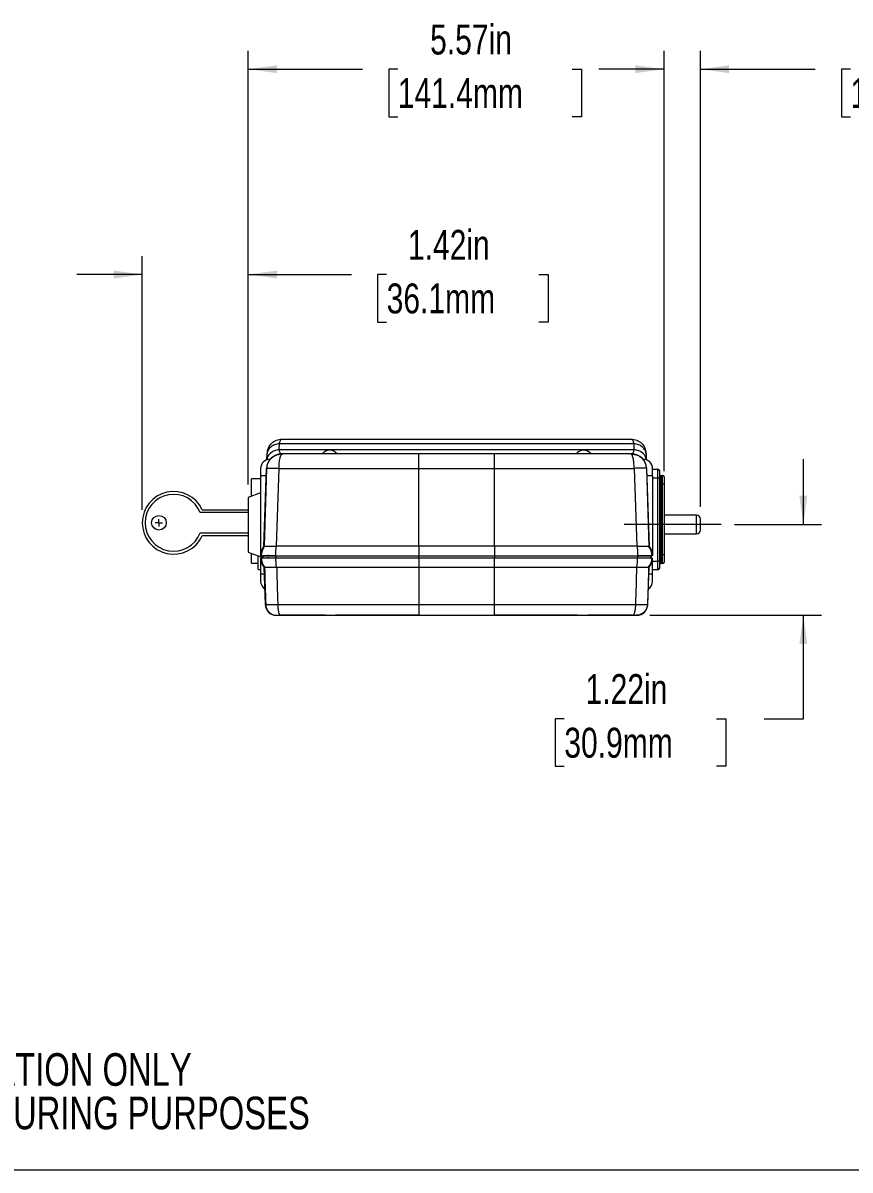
# Model space of a CAD drawing. Header units: inches. Extents: x 0.2 to 38.3, y 0.1 to 29.6.
# Drawn here: x 11.29 to 22.37, y 0.12 to 15.5 of the extents above; entities that cross this region are included whole.
import ezdxf

# ---------------------------------------------------------------- set-up
doc = ezdxf.new("R2010")
doc.units = ezdxf.units.IN
doc.header["$LTSCALE"] = 3.5
doc.header["$MEASUREMENT"] = 0
doc.linetypes.add('CENTERX2', pattern=[0.8, 0.5, -0.1, 0.1, -0.1])
doc.styles.add('SLDTEXTSTYLE0', font='TXT', dxfattribs={"width": 0.75})
doc.dimstyles.new('SLDDIMSTYLE0', dxfattribs={"dimtxt": 0.401042, "dimasz": 0.385, "dimexe": 0, "dimexo": 0.0625, "dimgap": 0.10026, "dimtad": 0, "dimtih": 1, "dimtoh": 1, "dimrnd": 1e-09, "dimzin": 12, "dimdsep": 46, "dimtxsty": 'SLDTEXTSTYLE0', "dimsah": 1, "dimcen": 0.09, "dimadec": 0, "dimazin": 3, "dimtfac": 1, "dimtofl": 0, "dimtmove": 0, "dimatfit": 3, "dimfxl": 1, "dimfrac": 2, "dimtolj": 1, "dimtzin": 12, "dimarcsym": 0})
doc.dimstyles.new('SLDDIMSTYLE1', dxfattribs={"dimtxt": 0.401042, "dimasz": 0.385, "dimexe": 0, "dimexo": 0.0625, "dimgap": 0.10026, "dimtad": 0, "dimtih": 1, "dimtoh": 1, "dimrnd": 1e-09, "dimzin": 12, "dimdsep": 46, "dimtxsty": 'SLDTEXTSTYLE0', "dimsah": 1, "dimcen": 0.09, "dimadec": 0, "dimazin": 3, "dimtfac": 1, "dimtmove": 0, "dimatfit": 0, "dimfxl": 1, "dimfrac": 2, "dimtolj": 1, "dimtzin": 12, "dimarcsym": 0})
doc.dimstyles.new('SLDDIMSTYLE2', dxfattribs={"dimtxt": 0.401042, "dimasz": 0.385, "dimexe": 0, "dimexo": 0.0625, "dimgap": 0.10026, "dimtad": 0, "dimtih": 1, "dimtoh": 1, "dimrnd": 1e-09, "dimdsep": 46, "dimtxsty": 'SLDTEXTSTYLE0', "dimsah": 1, "dimcen": 0.09, "dimadec": 0, "dimazin": 2, "dimtfac": 1, "dimtmove": 0, "dimatfit": 0, "dimfxl": 1, "dimfrac": 2, "dimtolj": 1, "dimtzin": 12, "dimarcsym": 0})

# ---------------------------------------------------------------- blocks, each defined once
blk = doc.blocks.new('SW_NOTE_2')
at = {"color": 0, "linetype": 'Continuous', "lineweight": 0, "char_height": 0.4375, "attachment_point": 2, "style": 'SLDTEXTSTYLE0'}
for s, insert in [('FOR INFORMATION ONLY', (3.452, 0.564)), ('NOT FOR MANUFACTURING PURPOSES', (3.497, -0.019))]:
    blk.add_mtext(s, dxfattribs=dict(at, insert=insert))
blk = doc.blocks.new('_D_2')
at = {"color": 7, "linetype": 'Continuous', "lineweight": 0}
for p, q in [((14.311, 9.314), (14.311, 15.123)), ((19.879, 9.49), (19.879, 15.123)), ((14.311, 14.878), (15.84, 14.878)), ((16.313, 14.878), (16.191, 14.878)), ((16.191, 14.878), (16.191, 14.241)), ((18.649, 14.878), (18.771, 14.878)), ((18.771, 14.878), (18.771, 14.241)), ((19.879, 14.878), (19.122, 14.878)), ((16.191, 14.241), (16.313, 14.241)), ((18.771, 14.241), (18.649, 14.241))]:
    blk.add_line(p, q, dxfattribs=at)
for points in [[(14.311, 14.878), (14.696, 14.825), (14.696, 14.93)], [(19.879, 14.878), (19.494, 14.93), (19.494, 14.825)]]:
    blk.add_solid(points, dxfattribs=at)
at = {"color": 7, "linetype": 'Continuous', "lineweight": 0, "char_height": 0.401, "attachment_point": 1, "style": 'SLDTEXTSTYLE0'}
for s, insert in [('5.57in', (16.746, 15.476)), ('141.4mm', (16.313, 14.758))]:
    blk.add_mtext(s, dxfattribs=dict(at, insert=insert))
blk = doc.blocks.new('_D_3')
at = {"color": 7, "linetype": 'Continuous', "lineweight": 0}
for p, q in [((12.891, 8.974), (12.891, 12.371)), ((14.311, 9.314), (14.311, 12.371)), ((12.891, 12.126), (12.016, 12.126)), ((14.311, 12.126), (15.691, 12.126)), ((16.164, 12.126), (16.042, 12.126)), ((16.042, 12.126), (16.042, 11.489)), ((18.204, 12.126), (18.326, 12.126)), ((18.326, 12.126), (18.326, 11.489)), ((16.042, 11.489), (16.164, 11.489)), ((18.326, 11.489), (18.204, 11.489))]:
    blk.add_line(p, q, dxfattribs=at)
for points in [[(12.891, 12.126), (12.506, 12.179), (12.506, 12.074)], [(14.311, 12.126), (14.696, 12.074), (14.696, 12.179)]]:
    blk.add_solid(points, dxfattribs=at)
at = {"color": 7, "linetype": 'Continuous', "lineweight": 0, "char_height": 0.401, "attachment_point": 1, "style": 'SLDTEXTSTYLE0'}
for s, insert in [('1.42in', (16.449, 12.724)), ('36.1mm', (16.164, 12.006))]:
    blk.add_mtext(s, dxfattribs=dict(at, insert=insert))
blk = doc.blocks.new('_D_4')
at = {"color": 7, "linetype": 'Continuous', "lineweight": 0}
for p, q in [((21.744, 8.776), (21.744, 9.651)), ((20.82, 8.776), (21.989, 8.776)), ((19.688, 7.56), (21.989, 7.56)), ((21.744, 6.172), (21.744, 7.56)), ((18.543, 6.172), (18.421, 6.172)), ((18.421, 6.172), (18.421, 5.535)), ((20.583, 6.172), (20.705, 6.172)), ((20.705, 6.172), (20.705, 5.535)), ((21.219, 6.172), (21.744, 6.172)), ((18.421, 5.535), (18.543, 5.535)), ((20.705, 5.535), (20.583, 5.535))]:
    blk.add_line(p, q, dxfattribs=at)
for points in [[(21.744, 8.776), (21.796, 9.161), (21.691, 9.161)], [(21.744, 7.56), (21.691, 7.175), (21.796, 7.175)]]:
    blk.add_solid(points, dxfattribs=at)
at = {"color": 7, "linetype": 'Continuous', "lineweight": 0, "char_height": 0.401, "attachment_point": 1, "style": 'SLDTEXTSTYLE0'}
for s, insert in [('1.22in', (18.828, 6.771)), ('30.9mm', (18.543, 6.052))]:
    blk.add_mtext(s, dxfattribs=dict(at, insert=insert))
blk = doc.blocks.new('_D_5')
at = {"color": 7, "linetype": 'Continuous', "lineweight": 0}
for p, q in [((19.879, 9.588), (19.879, 15.123)), ((20.365, 9.014), (20.365, 15.123)), ((19.879, 14.878), (19.004, 14.878)), ((20.365, 14.878), (21.904, 14.878)), ((22.377, 14.878), (22.255, 14.878)), ((22.255, 14.878), (22.255, 14.241)), ((24.417, 14.878), (24.539, 14.878)), ((24.539, 14.878), (24.539, 14.241)), ((22.255, 14.241), (22.377, 14.241)), ((24.539, 14.241), (24.417, 14.241))]:
    blk.add_line(p, q, dxfattribs=at)
for points in [[(19.879, 14.878), (19.494, 14.93), (19.494, 14.825)], [(20.365, 14.878), (20.75, 14.825), (20.75, 14.93)]]:
    blk.add_solid(points, dxfattribs=at)
at = {"color": 7, "linetype": 'Continuous', "lineweight": 0, "char_height": 0.401, "attachment_point": 1, "style": 'SLDTEXTSTYLE0'}
for s, insert in [('0.49in', (22.662, 15.476)), ('12.4mm', (22.377, 14.758))]:
    blk.add_mtext(s, dxfattribs=dict(at, insert=insert))
blk = doc.blocks.new('SW_CENTERMARKSYMBOL_0')
at = {"color": 0, "linetype": 'Continuous', "lineweight": 0}
for q in [(-0.05, 0), (0, 0.05), (0, -0.05), (0.05, 0)]:
    blk.add_line((0, 0), q, dxfattribs=at)

msp = doc.modelspace()

# ---------------------------------------------------------------- linework, layer by layer
at = {"color": 7, "linetype": 'Continuous', "lineweight": 15}
for p, q in [((14.725, 9.78), (14.727, 9.859)), ((19.474, 9.859), (14.727, 9.859)), ((19.474, 9.859), (19.476, 9.78)), ((14.56, 9.645), (14.563, 9.725)), ((14.725, 9.78), (19.476, 9.78)), ((17.606, 9.721), (16.596, 9.721)), ((16.596, 9.528), (16.596, 9.721)), ((17.606, 9.528), (17.606, 9.721)), ((19.638, 9.725), (19.641, 9.645)), ((14.56, 9.645), (14.56, 9.645)), ((14.604, 9.651), (14.604, 9.651)), ((19.597, 9.651), (19.597, 9.651)), ((19.641, 9.645), (19.641, 9.645)), ((14.476, 9.386), (14.356, 9.386)), ((14.356, 9.155), (14.356, 9.386)), ((14.476, 9.526), (14.476, 9.428)), ((14.476, 9.428), (14.476, 8.358)), ((14.52, 8.484), (14.556, 9.528)), ((14.528, 8.484), (14.559, 9.528)), ((14.556, 9.528), (14.559, 9.528)), ((14.689, 8.484), (14.723, 9.528)), ((14.723, 9.528), (16.596, 9.528)), ((16.596, 9.528), (17.606, 9.528)), ((16.596, 8.484), (16.596, 9.528)), ((17.606, 8.484), (17.606, 9.528)), ((17.606, 9.528), (19.479, 9.528)), ((19.479, 9.528), (19.512, 8.484)), ((19.642, 9.528), (19.673, 8.484)), ((19.645, 9.528), (19.642, 9.528)), ((19.645, 9.528), (19.681, 8.484)), ((19.725, 9.428), (19.725, 9.526)), ((19.725, 9.517), (19.797, 9.517)), ((19.725, 9.428), (19.725, 8.358)), ((19.797, 9.399), (19.797, 9.517)), ((19.797, 8.285), (19.797, 9.399)), ((19.816, 9.399), (19.797, 9.399)), ((19.816, 9.498), (19.816, 9.399)), ((19.816, 9.399), (19.816, 8.285)), ((19.836, 9.433), (19.836, 9.315)), ((19.836, 9.433), (19.86, 9.433)), ((19.86, 9.315), (19.86, 9.433)), ((19.879, 9.413), (19.879, 9.315)), ((19.836, 9.315), (19.816, 9.315)), ((19.836, 9.315), (19.836, 8.37)), ((19.86, 9.315), (19.836, 9.315)), ((19.86, 8.37), (19.86, 9.315)), ((19.879, 9.315), (19.86, 9.315)), ((19.879, 9.315), (19.879, 8.37)), ((14.476, 9.199), (14.311, 9.139)), ((14.311, 9.139), (14.311, 8.404)), ((14.311, 8.935), (13.667, 8.935)), ((13.693, 8.974), (14.311, 8.974)), ((20.315, 8.901), (19.879, 8.901)), ((20.365, 8.844), (20.365, 8.851)), ((13.667, 8.664), (14.311, 8.664)), ((14.311, 8.624), (13.693, 8.624)), ((19.879, 8.651), (20.315, 8.651)), ((14.52, 8.484), (14.528, 8.484)), ((14.529, 8.484), (14.528, 8.484)), ((14.686, 8.484), (14.689, 8.484)), ((16.596, 8.484), (14.689, 8.484)), ((16.596, 8.484), (16.596, 8.358)), ((17.606, 8.484), (16.596, 8.484)), ((17.606, 8.484), (17.606, 8.358)), ((19.512, 8.484), (17.606, 8.484)), ((19.512, 8.484), (19.515, 8.484)), ((19.673, 8.484), (19.672, 8.484)), ((19.673, 8.484), (19.681, 8.484)), ((14.311, 8.404), (14.491, 8.338)), ((14.356, 8.256), (14.356, 8.388)), ((14.443, 8.171), (14.443, 8.356)), ((14.476, 8.33), (14.476, 8.115)), ((14.491, 8.359), (14.491, 8.338)), ((14.491, 8.338), (14.496, 8.338)), ((14.496, 8.36), (14.496, 8.33)), ((14.505, 8.36), (14.505, 8.33)), ((14.58, 8.36), (14.58, 8.368)), ((14.581, 8.331), (14.581, 8.339)), ((14.676, 8.33), (16.596, 8.33)), ((14.681, 8.36), (14.681, 8.33)), ((16.596, 8.358), (17.606, 8.358)), ((16.596, 8.33), (16.596, 8.203)), ((16.596, 8.33), (17.606, 8.33)), ((17.606, 8.203), (17.606, 8.33)), ((17.606, 8.33), (19.525, 8.33)), ((19.521, 8.36), (19.521, 8.33)), ((19.696, 8.36), (19.696, 8.33)), ((19.705, 8.33), (19.705, 8.36)), ((19.725, 8.115), (19.725, 8.33)), ((19.836, 8.37), (19.816, 8.37)), ((19.836, 8.37), (19.836, 8.252)), ((19.836, 8.37), (19.86, 8.37)), ((19.86, 8.252), (19.86, 8.37)), ((19.879, 8.37), (19.86, 8.37)), ((19.879, 8.37), (19.879, 8.271)), ((14.356, 8.256), (14.443, 8.256)), ((14.443, 8.171), (14.476, 8.171)), ((14.521, 8.203), (14.529, 8.203)), ((14.521, 8.203), (14.538, 7.705)), ((14.69, 8.203), (16.596, 8.203)), ((16.596, 8.203), (17.606, 8.203)), ((16.596, 8.203), (16.596, 7.705)), ((17.606, 8.203), (19.511, 8.203)), ((17.606, 7.705), (17.606, 8.203)), ((19.663, 7.705), (19.68, 8.203)), ((19.672, 8.203), (19.68, 8.203)), ((19.797, 8.167), (19.725, 8.167)), ((19.816, 8.285), (19.797, 8.285)), ((19.797, 8.167), (19.797, 8.285)), ((19.816, 8.285), (19.816, 8.187)), ((19.86, 8.252), (19.836, 8.252)), ((14.476, 8.115), (14.476, 8.016)), ((19.725, 8.016), (19.725, 8.115)), ((14.538, 7.705), (14.544, 7.705)), ((14.706, 7.705), (16.596, 7.705)), ((16.596, 7.705), (17.606, 7.705)), ((16.596, 7.705), (16.596, 7.56)), ((17.606, 7.705), (19.495, 7.705)), ((17.606, 7.56), (17.606, 7.705)), ((19.657, 7.705), (19.663, 7.705)), ((15.301, 7.56), (14.751, 7.56)), ((15.343, 7.56), (15.301, 7.56)), ((15.501, 7.56), (15.481, 7.56)), ((15.695, 7.56), (15.501, 7.56)), ((15.71, 7.56), (15.695, 7.56)), ((16.003, 7.56), (15.71, 7.56)), ((16.006, 7.56), (16.003, 7.56)), ((16.596, 7.56), (17.606, 7.56)), ((18.491, 7.56), (18.198, 7.56)), ((18.506, 7.56), (18.491, 7.56)), ((18.701, 7.56), (18.506, 7.56)), ((18.72, 7.56), (18.701, 7.56)), ((18.901, 7.56), (18.858, 7.56)), ((19.45, 7.56), (18.901, 7.56))]:
    msp.add_line(p, q, dxfattribs=at)
at = {"color": 155, "linetype": 'Continuous', "lineweight": 15}
for p, q in [((19.797, 9.399), (19.725, 9.399)), ((20.315, 8.89), (20.315, 8.901)), ((20.315, 8.651), (20.315, 8.89)), ((16.596, 8.33), (16.596, 8.358)), ((17.606, 8.358), (17.606, 8.33)), ((19.725, 8.285), (19.797, 8.285))]:
    msp.add_line(p, q, dxfattribs=at)
at = {"color": 7, "linetype": 'CENTERX2', "lineweight": 0}
msp.add_line((20.645, 8.776), (19.344, 8.776), dxfattribs=at)
at = {"color": 7, "linetype": 'Continuous', "lineweight": 0}
msp.add_line((38.306, 0.124), (0.218, 0.124), dxfattribs=at)
at = {"color": 7, "linetype": 'Continuous', "lineweight": 15}
msp.add_circle((13.114, 8.799), 0.0984, dxfattribs=at)
for centre, radius, start, end in [((14.756, 9.521), 0.2, 90, 178), ((15.401, 9.646), 0.125, 36.9086, 143.0837), ((18.801, 9.646), 0.125, 36.9086, 143.0837), ((19.445, 9.521), 0.2, 2, 90), ((14.601, 9.526), 0.125, 88.3564, 180), ((19.6, 9.526), 0.125, 0, 91.6436), ((14.538, 8.51), 0.92, 89.0828, 93.9037), ((19.663, 8.51), 0.92, 86.0963, 90.9172), ((19.797, 9.498), 0.0197, 0, 90), ((19.836, 9.453), 0.0197, 180, 270), ((19.86, 9.413), 0.0197, 0, 90), ((13.311, 8.799), 0.42, 24.6243, 335.3757), ((13.311, 8.799), 0.381, 20.875, 339.125), ((20.315, 8.851), 0.05, 0, 90), ((20.315, 8.701), 0.05, 270, 0), ((14.676, 8.358), 0.2, 141.1097, 180), ((14.687, 8.358), 0.202, 141.5502, 180.0449), ((15.392, 8.364), 0.717, 170.3457, 180.4343), ((19.514, 8.358), 0.202, 359.9551, 38.4498), ((19.525, 8.358), 0.2, 0, 38.8903), ((14.676, 8.33), 0.2, 180, 219.3871), ((14.687, 8.33), 0.202, 179.9535, 218.9506), ((15.389, 8.325), 0.713, 179.547, 189.8015), ((18.812, 8.325), 0.713, 350.1985, 0.453), ((19.514, 8.33), 0.202, 321.0494, 0.0465), ((19.525, 8.33), 0.2, 320.6129, 0), ((19.797, 8.187), 0.0197, 270, 0), ((19.836, 8.232), 0.0197, 90, 180), ((19.86, 8.271), 0.0197, 270, 0), ((14.517, 8.583), 0.47, 265.0021, 270.9278), ((14.601, 8.016), 0.125, 180, 236.269), ((19.6, 8.016), 0.125, 303.731, 0), ((19.684, 8.583), 0.47, 269.0722, 274.9979), ((14.688, 7.71), 0.15, 182, 270), ((19.513, 7.71), 0.15, 270, 358)]:
    msp.add_arc(centre, radius, start, end, dxfattribs=at)
for points, knots in [([(14.563, 9.728), (14.567, 9.754), (14.575, 9.805), (14.621, 9.868), (14.686, 9.913), (14.738, 9.918), (14.763, 9.921)], [0, 0, 0, 0, 0.25, 0.5, 0.75, 1, 1, 1, 1]), ([(14.727, 9.859), (14.705, 9.855), (14.661, 9.847), (14.608, 9.815), (14.572, 9.773), (14.566, 9.741), (14.563, 9.725)], [0, 0, 0, 0, 0.25, 0.5, 0.749999, 1, 1, 1, 1]), ([(14.727, 9.859), (14.732, 9.875), (14.739, 9.9), (14.752, 9.918), (14.759, 9.92), (14.763, 9.921)], [0, 0, 0, 0, 0.443085, 0.707538, 1, 1, 1, 1]), ([(14.763, 9.921), (14.954, 9.921), (15.335, 9.921), (15.918, 9.921), (16.507, 9.921), (17.101, 9.921), (17.694, 9.921), (18.283, 9.921), (18.866, 9.921), (19.247, 9.921), (19.438, 9.921)], [0, 0, 0, 0, 0.124481, 0.248957, 0.374474, 0.5, 0.625517, 0.751042, 0.875515, 1, 1, 1, 1]), ([(19.438, 9.921), (19.442, 9.92), (19.449, 9.918), (19.462, 9.9), (19.469, 9.875), (19.474, 9.859)], [0, 0, 0, 0, 0.292462, 0.556915, 1, 1, 1, 1]), ([(19.438, 9.921), (19.463, 9.918), (19.515, 9.913), (19.58, 9.868), (19.626, 9.805), (19.634, 9.754), (19.638, 9.728)], [0, 0, 0, 0, 0.25, 0.5, 0.75, 1, 1, 1, 1]), ([(19.638, 9.725), (19.635, 9.741), (19.629, 9.773), (19.593, 9.815), (19.54, 9.847), (19.496, 9.855), (19.474, 9.859)], [0, 0, 0, 0, 0.2500007, 0.5000004, 0.7500001, 1, 1, 1, 1]), ([(14.559, 9.528), (14.563, 9.554), (14.571, 9.605), (14.617, 9.668), (14.682, 9.713), (14.733, 9.718), (14.758, 9.721)], [0, 0, 0, 0, 0.25, 0.5, 0.75, 1, 1, 1, 1]), ([(14.725, 9.78), (14.703, 9.776), (14.659, 9.767), (14.606, 9.736), (14.569, 9.694), (14.563, 9.662), (14.56, 9.645)], [0, 0, 0, 0, 0.25, 0.499999, 0.75, 1, 1, 1, 1]), ([(14.718, 9.718), (14.723, 9.719), (14.735, 9.721), (14.746, 9.722), (14.752, 9.722)], [0, 0, 0, 0, 0.504187, 1, 1, 1, 1]), ([(14.723, 9.528), (14.723, 9.554), (14.725, 9.605), (14.736, 9.668), (14.75, 9.713), (14.762, 9.718), (14.768, 9.721)], [0, 0, 0, 0, 0.25, 0.5, 0.75, 1, 1, 1, 1]), ([(14.768, 9.721), (14.766, 9.721), (14.764, 9.721), (14.761, 9.721), (14.759, 9.721), (14.759, 9.721), (14.758, 9.721)], [0, 0, 0, 0, 0.250369, 0.499232, 0.747345, 1, 1, 1, 1]), ([(16.596, 9.721), (16.442, 9.721), (16.135, 9.721), (15.676, 9.721), (15.219, 9.721), (14.918, 9.721), (14.768, 9.721)], [0, 0, 0, 0, 0.249986, 0.499242, 0.750025, 1, 1, 1, 1]), ([(19.434, 9.721), (19.283, 9.721), (18.983, 9.721), (18.526, 9.721), (18.067, 9.721), (17.759, 9.721), (17.606, 9.721)], [0, 0, 0, 0, 0.249986, 0.499242, 0.750025, 1, 1, 1, 1]), ([(19.479, 9.528), (19.478, 9.554), (19.476, 9.605), (19.465, 9.668), (19.451, 9.713), (19.439, 9.718), (19.434, 9.721)], [0, 0, 0, 0, 0.25, 0.5, 0.75, 1, 1, 1, 1]), ([(19.443, 9.721), (19.443, 9.721), (19.442, 9.721), (19.44, 9.721), (19.437, 9.721), (19.435, 9.721), (19.434, 9.721)], [0, 0, 0, 0, 0.250364, 0.499236, 0.747355, 1, 1, 1, 1]), ([(19.443, 9.721), (19.468, 9.718), (19.519, 9.713), (19.584, 9.668), (19.63, 9.605), (19.638, 9.554), (19.642, 9.528)], [0, 0, 0, 0, 0.25, 0.5, 0.75, 1, 1, 1, 1]), ([(19.476, 9.78), (19.472, 9.763), (19.464, 9.729), (19.451, 9.724), (19.445, 9.721)], [0, 0, 0, 0, 0.493548, 1, 1, 1, 1]), ([(19.641, 9.645), (19.638, 9.662), (19.632, 9.694), (19.595, 9.736), (19.542, 9.767), (19.498, 9.776), (19.476, 9.78)], [0, 0, 0, 0, 0.25, 0.500001, 0.75, 1, 1, 1, 1]), ([(14.559, 9.528), (14.564, 9.529), (14.572, 9.53), (14.609, 9.53), (14.66, 9.53), (14.702, 9.529), (14.723, 9.528)], [0, 0, 0, 0, 0.250921, 0.500698, 0.750409, 1, 1, 1, 1]), ([(19.642, 9.528), (19.638, 9.529), (19.629, 9.53), (19.592, 9.53), (19.542, 9.53), (19.5, 9.529), (19.479, 9.528)], [0, 0, 0, 0, 0.249591, 0.499302, 0.74908, 1, 1, 1, 1]), ([(20.365, 8.701), (20.365, 8.701), (20.365, 8.701), (20.365, 8.706), (20.365, 8.712), (20.365, 8.724), (20.365, 8.744), (20.365, 8.768), (20.365, 8.788), (20.365, 8.803), (20.365, 8.816), (20.365, 8.832), (20.365, 8.84), (20.365, 8.844)], [0, 0, 0, 0, 0.073948, 0.147997, 0.221945, 0.295994, 0.431998, 0.568002, 0.641949, 0.715999, 0.789946, 0.863996, 1, 1, 1, 1]), ([(14.529, 8.484), (14.534, 8.484), (14.545, 8.485), (14.581, 8.485), (14.628, 8.485), (14.667, 8.484), (14.686, 8.484)], [0, 0, 0, 0, 0.255183, 0.499252, 0.749258, 1, 1, 1, 1]), ([(19.515, 8.484), (19.535, 8.484), (19.573, 8.485), (19.62, 8.485), (19.656, 8.485), (19.667, 8.484), (19.672, 8.484)], [0, 0, 0, 0, 0.254802, 0.499249, 0.749256, 1, 1, 1, 1]), ([(19.515, 8.484), (19.518, 8.465), (19.524, 8.427), (19.525, 8.381), (19.525, 8.358)], [0, 0, 0, 0, 0.5000001, 1, 1, 1, 1]), ([(14.485, 8.358), (14.491, 8.358), (14.504, 8.358), (14.548, 8.358), (14.605, 8.358), (14.652, 8.358), (14.676, 8.358)], [0, 0, 0, 0, 0.2499918, 0.5002063, 0.7499353, 1, 1, 1, 1]), ([(14.485, 8.33), (14.489, 8.33), (14.497, 8.33), (14.519, 8.33), (14.533, 8.33), (14.567, 8.33), (14.586, 8.33), (14.629, 8.33), (14.652, 8.33), (14.676, 8.33)], [0, 0, 0, 0, 0.25, 0.25, 0.5, 0.5, 0.75, 0.75, 1, 1, 1, 1]), ([(14.505, 8.36), (14.508, 8.36), (14.517, 8.36), (14.541, 8.36), (14.577, 8.36), (14.623, 8.36), (14.661, 8.36), (14.681, 8.36)], [0, 0, 0, 0, 0.186311, 0.373328, 0.55957, 0.779058, 1, 1, 1, 1]), ([(14.676, 8.358), (14.834, 8.358), (15.149, 8.358), (15.629, 8.358), (16.111, 8.358), (16.434, 8.358), (16.596, 8.358)], [0, 0, 0, 0, 0.25, 0.5, 0.75, 1, 1, 1, 1]), ([(17.606, 8.358), (17.767, 8.358), (18.09, 8.358), (18.572, 8.358), (19.052, 8.358), (19.367, 8.358), (19.525, 8.358)], [0, 0, 0, 0, 0.25, 0.5, 0.75, 1, 1, 1, 1]), ([(19.521, 8.36), (19.537, 8.36), (19.569, 8.36), (19.612, 8.36), (19.651, 8.36), (19.681, 8.36), (19.693, 8.36), (19.696, 8.36)], [0, 0, 0, 0, 0.186311, 0.373328, 0.55957, 0.779058, 1, 1, 1, 1]), ([(19.525, 8.358), (19.549, 8.358), (19.596, 8.358), (19.654, 8.358), (19.697, 8.358), (19.71, 8.358), (19.716, 8.358)], [0, 0, 0, 0, 0.249991, 0.500206, 0.749935, 1, 1, 1, 1]), ([(19.525, 8.33), (19.549, 8.33), (19.572, 8.33), (19.615, 8.33), (19.634, 8.33), (19.668, 8.33), (19.682, 8.33), (19.704, 8.33), (19.712, 8.33), (19.716, 8.33)], [0, 0, 0, 0, 0.25, 0.25, 0.5, 0.5, 0.75, 0.75, 1, 1, 1, 1]), ([(14.53, 8.203), (14.532, 8.203), (14.534, 8.203), (14.541, 8.202), (14.545, 8.202), (14.554, 8.202), (14.559, 8.202), (14.571, 8.202), (14.577, 8.202), (14.591, 8.202), (14.598, 8.202), (14.614, 8.202), (14.622, 8.202), (14.639, 8.202), (14.648, 8.202), (14.667, 8.203), (14.677, 8.203), (14.686, 8.203)], [0, 0, 0, 0, 0.125, 0.125, 0.25, 0.25, 0.375, 0.375, 0.5, 0.5, 0.625, 0.625, 0.75, 0.75, 0.875, 0.875, 1, 1, 1, 1]), ([(14.69, 8.203), (14.693, 8.12), (14.698, 7.954), (14.703, 7.788), (14.706, 7.705)], [0, 0, 0, 0, 0.503718, 1, 1, 1, 1]), ([(19.515, 8.203), (19.525, 8.203), (19.534, 8.203), (19.553, 8.202), (19.562, 8.202), (19.579, 8.202), (19.587, 8.202), (19.603, 8.202), (19.61, 8.202), (19.624, 8.202), (19.63, 8.202), (19.642, 8.202), (19.647, 8.202), (19.656, 8.202), (19.66, 8.202), (19.667, 8.203), (19.669, 8.203), (19.671, 8.203)], [0, 0, 0, 0, 0.125, 0.125, 0.25, 0.25, 0.375, 0.375, 0.5, 0.5, 0.625, 0.625, 0.75, 0.75, 0.875, 0.875, 1, 1, 1, 1]), ([(19.672, 8.203), (19.67, 8.119), (19.665, 7.953), (19.66, 7.787), (19.657, 7.705)], [0, 0, 0, 0, 0.505061, 1, 1, 1, 1]), ([(14.544, 7.705), (14.544, 7.705), (14.545, 7.705), (14.547, 7.705), (14.549, 7.705), (14.551, 7.705), (14.554, 7.704), (14.557, 7.704), (14.561, 7.704), (14.564, 7.704), (14.568, 7.704), (14.573, 7.704), (14.578, 7.704), (14.583, 7.704), (14.588, 7.704), (14.594, 7.704), (14.6, 7.704), (14.606, 7.704), (14.612, 7.704), (14.619, 7.704), (14.626, 7.704), (14.633, 7.704), (14.641, 7.704), (14.648, 7.704), (14.656, 7.704), (14.664, 7.704), (14.672, 7.705), (14.68, 7.705), (14.689, 7.705), (14.697, 7.705), (14.703, 7.705), (14.706, 7.705)], [0, 0, 0, 0, 0.034486, 0.0689714, 0.1034565, 0.1379413, 0.1724257, 0.2069093, 0.2413926, 0.2758758, 0.3103584, 0.3448409, 0.3793235, 0.4138058, 0.4482877, 0.4827692, 0.517251, 0.5517324, 0.5862139, 0.6206956, 0.6551774, 0.689659, 0.7241404, 0.7586223, 0.793104, 0.8275859, 0.8620683, 0.896551, 0.9310339, 0.9655167, 1, 1, 1, 1]), ([(14.544, 7.705), (14.544, 7.686), (14.549, 7.667), (14.556, 7.649), (14.564, 7.632), (14.575, 7.616), (14.589, 7.602), (14.603, 7.589), (14.619, 7.578), (14.637, 7.571), (14.654, 7.564), (14.673, 7.56), (14.692, 7.56)], [0, 0, 0, 0, 0.25, 0.25, 0.25, 0.5, 0.5, 0.5, 0.75, 0.75, 0.75, 1, 1, 1, 1]), ([(14.706, 7.705), (14.706, 7.686), (14.707, 7.667), (14.71, 7.632), (14.713, 7.616), (14.719, 7.589), (14.723, 7.578), (14.731, 7.564), (14.735, 7.56), (14.74, 7.56)], [0, 0, 0, 0, 0.25, 0.25, 0.5, 0.5, 0.75, 0.75, 1, 1, 1, 1]), ([(19.495, 7.705), (19.495, 7.686), (19.494, 7.667), (19.492, 7.649), (19.491, 7.632), (19.488, 7.616), (19.485, 7.602), (19.482, 7.589), (19.478, 7.578), (19.474, 7.571), (19.47, 7.564), (19.466, 7.56), (19.461, 7.56)], [0, 0, 0, 0, 0.25, 0.25, 0.25, 0.5, 0.5, 0.5, 0.75, 0.75, 0.75, 1, 1, 1, 1]), ([(19.495, 7.705), (19.498, 7.705), (19.504, 7.705), (19.512, 7.705), (19.521, 7.705), (19.529, 7.705), (19.537, 7.704), (19.545, 7.704), (19.553, 7.704), (19.56, 7.704), (19.568, 7.704), (19.575, 7.704), (19.582, 7.704), (19.589, 7.704), (19.595, 7.704), (19.601, 7.704), (19.607, 7.704), (19.613, 7.704), (19.618, 7.704), (19.623, 7.704), (19.628, 7.704), (19.633, 7.704), (19.637, 7.704), (19.64, 7.704), (19.644, 7.704), (19.647, 7.704), (19.65, 7.705), (19.652, 7.705), (19.654, 7.705), (19.656, 7.705), (19.657, 7.705), (19.657, 7.705)], [0, 0, 0, 0, 0.0344833, 0.0689661, 0.1034489, 0.1379316, 0.172414, 0.2068959, 0.2413776, 0.2758594, 0.3103408, 0.3448224, 0.3793042, 0.4137859, 0.4482674, 0.4827488, 0.5172306, 0.5517121, 0.586194, 0.6206763, 0.6551589, 0.6896414, 0.724124, 0.7586072, 0.7930905, 0.8275742, 0.8620586, 0.8965434, 0.9310286, 0.965514, 1, 1, 1, 1]), ([(19.657, 7.705), (19.657, 7.686), (19.652, 7.667), (19.637, 7.632), (19.626, 7.616), (19.598, 7.589), (19.582, 7.578), (19.547, 7.564), (19.528, 7.56), (19.509, 7.56)], [0, 0, 0, 0, 0.25, 0.25, 0.5, 0.5, 0.75, 0.75, 1, 1, 1, 1]), ([(14.692, 7.56), (14.693, 7.56), (14.693, 7.56), (14.694, 7.56), (14.695, 7.56), (14.696, 7.56), (14.698, 7.56), (14.699, 7.56), (14.7, 7.56), (14.702, 7.56), (14.704, 7.56), (14.706, 7.56), (14.708, 7.56), (14.71, 7.56), (14.712, 7.56), (14.715, 7.56), (14.717, 7.56), (14.72, 7.56), (14.722, 7.56), (14.728, 7.56), (14.734, 7.56), (14.74, 7.56)], [0, 0, 0, 0, 0.00023708, 0.00023708, 0.00023708, 0.000474159, 0.000474159, 0.000474159, 0.000711239, 0.000711239, 0.000711239, 0.000948319, 0.000948319, 0.000948319, 0.001185398, 0.001185398, 0.001185398, 0.001422478, 0.001422478, 0.001422478, 0.001896637, 0.001896637, 0.001896637, 0.001896637]), ([(14.74, 7.56), (14.757, 7.56), (14.792, 7.56), (14.844, 7.56), (14.896, 7.56), (14.949, 7.56), (15.001, 7.56), (15.054, 7.56), (15.106, 7.56), (15.159, 7.56), (15.212, 7.56), (15.271, 7.56), (15.377, 7.56), (15.51, 7.56), (15.662, 7.56), (15.789, 7.56), (15.909, 7.56), (16.023, 7.56), (16.137, 7.56), (16.252, 7.56), (16.366, 7.56), (16.481, 7.56), (16.557, 7.56), (16.596, 7.56)], [0, 0, 0, 0, 0.028571, 0.057141, 0.085712, 0.114282, 0.142853, 0.171423, 0.199994, 0.228564, 0.257135, 0.285705, 0.325752, 0.428528, 0.500734, 0.571475, 0.632693, 0.693911, 0.755128, 0.816346, 0.877564, 0.938782, 1, 1, 1, 1]), ([(16.589, 7.56), (16.577, 7.56), (16.385, 7.56), (16.193, 7.56), (16.015, 7.56)], [0, 0, 0, 0, 0.066823, 1, 1, 1, 1]), ([(17.606, 7.56), (17.623, 7.56), (17.659, 7.56), (17.712, 7.56), (17.766, 7.56), (17.819, 7.56), (17.873, 7.56), (17.926, 7.56), (17.98, 7.56), (18.033, 7.56), (18.087, 7.56), (18.147, 7.56), (18.254, 7.56), (18.388, 7.56), (18.54, 7.56), (18.666, 7.56), (18.786, 7.56), (18.899, 7.56), (19.012, 7.56), (19.125, 7.56), (19.237, 7.56), (19.35, 7.56), (19.424, 7.56), (19.461, 7.56)], [0, 0, 0, 0, 0.0285706, 0.0571411, 0.0857117, 0.1142822, 0.1428528, 0.1714233, 0.1999939, 0.2285644, 0.2571349, 0.2857055, 0.3257518, 0.4285285, 0.5007344, 0.5714748, 0.6326927, 0.6939106, 0.7551285, 0.8163464, 0.8775643, 0.9387822, 1, 1, 1, 1]), ([(18.189, 7.56), (18.01, 7.56), (17.817, 7.56), (17.624, 7.56), (17.612, 7.56)], [0, 0, 0, 0, 0.933465, 1, 1, 1, 1]), ([(19.461, 7.56), (19.464, 7.56), (19.467, 7.56), (19.47, 7.56), (19.473, 7.56), (19.476, 7.56), (19.479, 7.56), (19.481, 7.56), (19.484, 7.56), (19.486, 7.56), (19.489, 7.56), (19.491, 7.56), (19.493, 7.56), (19.495, 7.56), (19.497, 7.56), (19.499, 7.56), (19.501, 7.56), (19.502, 7.56), (19.504, 7.56), (19.506, 7.56), (19.508, 7.56), (19.509, 7.56)], [0, 0, 0, 0, 0.00023708, 0.00023708, 0.00023708, 0.000474159, 0.000474159, 0.000474159, 0.000711239, 0.000711239, 0.000711239, 0.000948319, 0.000948319, 0.000948319, 0.001185398, 0.001185398, 0.001185398, 0.001422478, 0.001422478, 0.001422478, 0.001896637, 0.001896637, 0.001896637, 0.001896637])]:
    msp.add_open_spline(points, degree=3, knots=knots, dxfattribs=at)
at = {"color": 155, "linetype": 'Continuous', "lineweight": 15}
msp.add_open_spline([(14.752, 9.725), (14.747, 9.727), (14.736, 9.732), (14.729, 9.763), (14.725, 9.78)], degree=3, knots=[0, 0, 0, 0, 0.438044, 1, 1, 1, 1], dxfattribs=at)
at = {"color": 7, "linetype": 'Continuous', "lineweight": 15}
for points in [[(14.529, 8.203), (14.534, 8.037), (14.539, 7.871), (14.544, 7.705)], [(14.529, 8.203), (14.529, 8.203), (14.53, 8.203), (14.53, 8.203)], [(14.69, 8.203), (14.689, 8.203), (14.688, 8.203), (14.686, 8.203)], [(19.511, 8.203), (19.506, 8.037), (19.501, 7.871), (19.495, 7.705)], [(19.511, 8.203), (19.512, 8.203), (19.513, 8.203), (19.515, 8.203)], [(19.672, 8.203), (19.672, 8.203), (19.671, 8.203), (19.671, 8.203)]]:
    msp.add_open_spline(points, degree=3, dxfattribs=at)

# ---------------------------------------------------------------- block references
at = {"color": 7, "linetype": 'Continuous', "lineweight": 0}
for name, p in [('SW_CENTERMARKSYMBOL_0', (13.114, 8.799)), ('SW_NOTE_2', (7.384, 1.127))]:
    msp.add_blockref(name, p, dxfattribs=at)

# ---------------------------------------------------------------- dimensions: what is measured, and where the dimension line sits
for base, p1, p2, dimstyle, picture, middle in [((19.879, 14.878), (14.311, 9.139), (19.879, 9.315), 'SLDDIMSTYLE0', '_D_2', (17.481, 14.878)), ((20.365, 14.878), (19.879, 9.413), (20.365, 8.839), 'SLDDIMSTYLE2', '_D_5', (23.397, 14.878)), ((12.891, 12.126), (14.311, 9.139), (12.891, 8.799), 'SLDDIMSTYLE1', '_D_3', (17.184, 12.126))]:
    dim = msp.add_linear_dim(base=base, p1=p1, p2=p2, dimstyle=dimstyle, dxfattribs=at)
    dim.commit()
    dim.dimension.update_dxf_attribs({"geometry": picture, "text_midpoint": middle, "dimtype": 160})
dim = msp.add_linear_dim(base=(21.744, 7.56), p1=(20.645, 8.776), p2=(19.513, 7.56), angle=90, dimstyle='SLDDIMSTYLE1', dxfattribs=at)
dim.commit()
dim.dimension.update_dxf_attribs({"geometry": '_D_4', "text_midpoint": (21.744, 6.172), "dimtype": 160})

doc.saveas('drawing.dxf')
